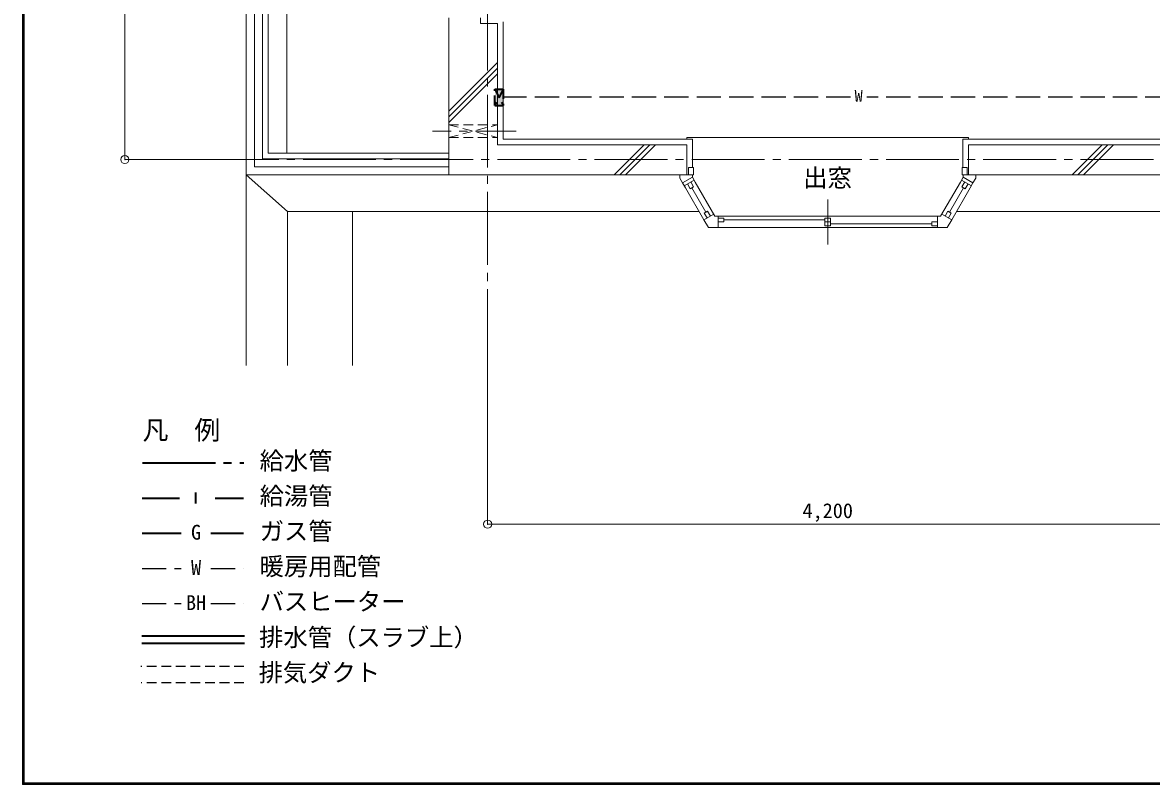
# Model space of a CAD drawing. Units: millimetres at full size, sheet at 1:50; details may follow other scales. Extents: x -9674 to 9699, y -6794 to 6791.
# Drawn here: x -9674 to -2704, y -6794 to -2093 of the extents above; entities that cross this region are included whole.
import ezdxf
from ezdxf.enums import TextEntityAlignment as Align

# ---------------------------------------------------------------- set-up
doc = ezdxf.new("R2010")
doc.units = ezdxf.units.MM
doc.header["$LTSCALE"] = 50
doc.header["$PDMODE"] = 32
doc.header["$PDSIZE"] = 50
for name, pattern in [('CHAIN1', [8, 5, -1, 1, -1]), ('CHAIN2', [12, 9, -1, 1, -1]), ('DASHED1', [1.8, 1.2, -0.6]), ('DASHED3', [4, 3, -1])]:
    doc.linetypes.add(name, pattern=pattern)
for name, color, linetype, lineweight in [('0-0_図面枠', 7, 'Continuous', 9), ('1-0_芯', 134, 'CHAIN2', 9), ('1-1_躯体', 134, 'Continuous', 9), ('1-3_建具', 134, 'Continuous', 9), ('1-6_ﾊﾞﾙｺﾆｰ・階段', 134, 'Continuous', 9), ('1-7_その他', 134, 'DASHED1', 9), ('1-8_ハッチ', 134, 'Continuous', 9), ('1-B_寸法', 134, 'Continuous', 9), ('2-0_芯', 3, 'Continuous', 35), ('2-2', 5, 'DASHED3', 25), ('2-9_金物', 1, 'CHAIN2', 35), ('2-A_文字', 6, 'Continuous', 35), ('2-C', 2, 'DASHED1', 25)]:
    doc.layers.add(name, color=color, linetype=linetype, lineweight=lineweight)
doc.layers.add('1-A_文字', color=134, linetype='Continuous')
doc.layers.add('2-F_補助線', color=7, linetype='Continuous')
doc.styles.add('ＭＳ ゴシック', font='')
doc.styles.get('ＭＳ ゴシック').set_extended_font_data('MS Gothic')

msp = doc.modelspace()

# ---------------------------------------------------------------- linework, layer by layer
at = {"layer": '0-0_図面枠'}
for p, q in [((-9673.92, 6791.43), (-9673.92, -6793.93)), ((-9672.16, 6789.66), (-9672.16, -6792.16)), ((-9670.4, 6787.9), (-9670.4, -6790.4)), ((-9668.64, -6788.64), (-9668.64, 6786.14)), ((-9666.87, 6784.38), (-9666.87, -6786.88)), ((-9665.11, 6782.61), (-9665.11, -6785.11)), ((-9663.35, 6780.85), (-9663.35, -6783.35)), ((-9673.92, -6793.93), (9698.92, -6793.93)), ((-9672.16, -6792.16), (9697.16, -6792.16)), ((-9670.4, -6790.4), (9695.4, -6790.4)), ((9693.64, -6788.64), (-9668.64, -6788.64)), ((-9666.87, -6786.88), (9691.87, -6786.88)), ((-9665.11, -6785.11), (9690.11, -6785.11)), ((-9663.35, -6783.35), (9688.35, -6783.35))]:
    msp.add_line(p, q, dxfattribs=at)
at = {"layer": '1-0_芯'}
for p, q in [((-6802.5, -4188.13), (-6802.5, 4241.87)), ((-8542.5, -2938.13), (8067.5, -2938.13))]:
    msp.add_line(p, q, dxfattribs=at)
at = {"layer": '1-1_躯体'}
for p, q in [((-7042.5, -3033.13), (-7042.5, -2063.13)), ((-6847.5, -2098.13), (-6847.5, -2063.13)), ((-6742.5, -2098.13), (-6847.5, -2098.13)), ((-6742.5, -2848.13), (-6742.5, -2098.13)), ((-6742.5, -2848.13), (-5572, -2848.13)), ((-5572, -3033.13), (-5572, -2848.13)), ((-3833, -3033.13), (-3833, -2848.13)), ((-3833, -2848.13), (-1602.5, -2848.13)), ((-7042.5, -3033.13), (-5572, -3033.13)), ((-3833, -3033.13), (-1567.5, -3033.13))]:
    msp.add_line(p, q, dxfattribs=at)
at = {"layer": '1-3_建具'}
for p, q in [((-5572, -2813.13), (-5572, -2803.13)), ((-3833, -2803.13), (-5572, -2803.13)), ((-3833, -2813.13), (-3833, -2803.13)), ((-5562.5, -2988.13), (-5562.5, -3033.13)), ((-3872.5, -2988.13), (-3842.5, -2988.13)), ((-3872.5, -2988.13), (-3872.5, -3033.13)), ((-5528.36, -3064.59), (-5588.98, -3099.59)), ((-5562.5, -3033.13), (-5532.5, -3033.13)), ((-5552.5, -3033.13), (-5537.5, -3033.13)), ((-5520.86, -3077.58), (-5538.36, -3047.27)), ((-3884.14, -3077.58), (-3866.64, -3047.27)), ((-3876.64, -3064.59), (-3816.02, -3099.59)), ((-3852.5, -3033.13), (-3867.5, -3033.13)), ((-3788.86, -3033.13), (-3866.64, -3033.13)), ((-3866.64, -3047.27), (-3866.64, -3033.13)), ((-3806.02, -3082.27), (-3866.64, -3047.27)), ((-5598.98, -3082.27), (-5581.48, -3112.58)), ((-5581.48, -3112.58), (-5467.42, -3310.14)), ((-5551.56, -3118.4), (-5569.06, -3088.09)), ((-5551.56, -3118.4), (-5530.78, -3106.4)), ((-5530.78, -3106.4), (-5548.28, -3076.09)), ((-5454.61, -3262.33), (-5541.17, -3112.4)), ((-5520.86, -3077.58), (-5399.3, -3288.13)), ((-3884.14, -3077.58), (-4005.7, -3288.13)), ((-3950.39, -3262.33), (-3863.83, -3112.4)), ((-3823.52, -3112.58), (-3937.58, -3310.14)), ((-3874.22, -3106.4), (-3856.72, -3076.09)), ((-3853.44, -3118.4), (-3874.22, -3106.4)), ((-3853.44, -3118.4), (-3835.94, -3088.09)), ((-3806.02, -3082.27), (-3823.52, -3112.58)), ((-4702.5, -3461.61), (-4702.5, -3184.65)), ((-5406.8, -3275.14), (-5467.42, -3310.14)), ((-5465, -3268.33), (-5447.5, -3298.64)), ((-3998.2, -3275.14), (-3937.58, -3310.14)), ((-3940, -3268.33), (-3957.5, -3298.64)), ((-5439.71, -3358.13), (-5467.42, -3310.14)), ((-5364.3, -3288.13), (-5399.3, -3288.13)), ((-5379.3, -3288.13), (-5379.3, -3358.13)), ((-5344.3, -3299.13), (-5379.3, -3299.13)), ((-5344.3, -3323.13), (-5379.3, -3323.13)), ((-5364.3, -3288.13), (-4040.7, -3288.13)), ((-5344.3, -3299.13), (-5344.3, -3323.13)), ((-4720, -3311.13), (-5344.3, -3311.13)), ((-4720, -3347.13), (-4720, -3299.13)), ((-4720, -3299.13), (-4685, -3299.13)), ((-4720, -3323.13), (-4685, -3323.13)), ((-4685, -3335.13), (-4060.7, -3335.13)), ((-4060.7, -3323.13), (-4060.7, -3347.13)), ((-4060.7, -3323.13), (-4025.7, -3323.13)), ((-4040.7, -3288.13), (-4005.7, -3288.13)), ((-4025.7, -3288.13), (-4025.7, -3358.13)), ((-3965.29, -3358.13), (-3937.58, -3310.14)), ((-5439.71, -3358.13), (-5364.3, -3358.13)), ((-5364.3, -3358.13), (-4040.7, -3358.13)), ((-4060.7, -3347.13), (-4025.7, -3347.13)), ((-3965.29, -3358.13), (-4040.7, -3358.13))]:
    msp.add_line(p, q, dxfattribs=at)
for points in [[(-5562.5, -2988.13), (-5532.5, -2988.13), (-5532.5, -3033.13)], [(-3842.5, -2988.13), (-3842.5, -3033.13), (-3872.5, -3033.13)], [(-5598.98, -3082.27), (-5616.14, -3052.55), (-5616.14, -3033.13)], [(-5598.98, -3082.27), (-5538.36, -3047.27), (-5538.36, -3033.13), (-5616.14, -3033.13)], [(-3806.02, -3082.27), (-3788.86, -3052.55), (-3788.86, -3033.13)], [(-5465, -3268.33), (-5444.22, -3256.33), (-5426.72, -3286.64)], [(-3940, -3268.33), (-3960.78, -3256.33), (-3978.28, -3286.64)], [(-4720, -3347.13), (-4685, -3347.13), (-4685, -3299.13)]]:
    msp.add_lwpolyline(points, dxfattribs=at)
at = {"layer": '1-6_ﾊﾞﾙｺﾆｰ・階段'}
for p, q in [((-8292.5, -3033.13), (-8292.5, 2865.87)), ((-8242.5, -2983.13), (-8242.5, 2850.76)), ((-8192.5, -2933.13), (-8192.5, 2835.66)), ((-8042.5, -2898.13), (-8042.5, 2791.87)), ((-8157.5, -2898.13), (-8157.5, -908.13)), ((-7042.5, -2898.13), (-8157.5, -2898.13)), ((-7042.5, -2983.13), (-8242.5, -2983.13)), ((-7042.5, -2933.13), (-8192.5, -2933.13)), ((-7042.5, -3033.13), (-8292.5, -3033.13)), ((-8292.5, -3033.13), (-8292.5, -4209.08)), ((-8037.5, -3258.13), (-8037.5, -4209.08)), ((-7637.5, -3258.13), (-7637.5, -4209.08)), ((-3907.55, -3258.13), (-1652.5, -3258.13))]:
    msp.add_line(p, q, dxfattribs=at)
msp.add_lwpolyline([(-8292.5, -3033.13), (-8037.5, -3258.13), (-5497.45, -3258.13)], dxfattribs=at)
at = {"layer": '1-7_その他', "linetype": 'CHAIN1'}
msp.add_line((-6627.5, -2763.13), (-7142.5, -2763.13), dxfattribs=at)
at = {"layer": '1-7_その他'}
for p, q in [((-7042.5, -2723.13), (-6742.5, -2803.13)), ((-7042.5, -2723.13), (-6742.5, -2723.13)), ((-7042.5, -2803.13), (-6742.5, -2723.13)), ((-7042.5, -2803.13), (-6742.5, -2803.13))]:
    msp.add_line(p, q, dxfattribs=at)
at = {"layer": '1-8_ハッチ'}
for p, q in [((-6707.5, -2813.13), (-6707.5, -2088.13)), ((-7042.5, -2639.5), (-6742.5, -2339.5)), ((-7042.5, -2674.86), (-6742.5, -2374.86)), ((-7042.5, -2710.21), (-6742.5, -2410.21)), ((-6707.5, -2813.13), (-5537, -2813.13)), ((-6021.91, -3033.13), (-5836.91, -2848.13)), ((-5986.56, -3033.13), (-5801.56, -2848.13)), ((-5951.2, -3033.13), (-5766.2, -2848.13)), ((-5537, -2988.13), (-5537, -2813.13)), ((-3868, -2988.13), (-3868, -2813.13)), ((-3868, -2813.13), (-1597.5, -2813.13)), ((-3193.49, -3033.13), (-3008.49, -2848.13)), ((-3158.13, -3033.13), (-2973.13, -2848.13)), ((-3122.78, -3033.13), (-2937.78, -2848.13))]:
    msp.add_line(p, q, dxfattribs=at)
at = {"layer": '1-B_寸法'}
for p, q in [((-9042.5, -2938.13), (-9042.5, -138.13)), ((-9042.5, -2938.13), (-8542.5, -2938.13)), ((-6802.5, -5188.13), (-6802.5, -4188.13)), ((-6802.5, -5188.13), (-2602.5, -5188.13))]:
    msp.add_line(p, q, dxfattribs=at)
for p in [(-9042.5, -2938.13), (-6802.5, -5188.13)]:
    msp.add_point(p, dxfattribs=at)
at = {"layer": '2-0_芯'}
for p, q in [((-8938.03, -5876.3), (-8303.88, -5876.3)), ((-8938.03, -5922.12), (-8303.88, -5922.12))]:
    msp.add_line(p, q, dxfattribs=at)
at = {"layer": '2-2', "color": 4, "linetype": 'DASHED1', "lineweight": 35}
for p, q in [((-6707.5, -2504.01), (-6757.5, -2604.01)), ((-6757.5, -2504.01), (-6707.5, -2604.01)), ((-6757.5, -2604.01), (-6757.5, -2504.01)), ((-6757.5, -2504.01), (-6707.5, -2504.01)), ((-6707.5, -2504.01), (-6707.5, -2604.01)), ((-6757.5, -2604.01), (-6707.5, -2604.01))]:
    msp.add_line(p, q, dxfattribs=at)
at = {"layer": '2-2'}
for p, q in [((-4561.96, -2554.01), (-6707.5, -2554.01)), ((-1992.3, -2554.01), (-4461.96, -2554.01)), ((-8936.39, -5461.4), (-8694.52, -5461.4)), ((-8510.6, -5461.4), (-8310.08, -5461.4)), ((-8936.39, -5678.61), (-8694.52, -5678.61)), ((-8510.6, -5678.61), (-8310.08, -5678.61))]:
    msp.add_line(p, q, dxfattribs=at)
at = {"layer": '2-2', "color": 4, "linetype": 'Continuous', "lineweight": 35}
for p, q in [((-8936.39, -5244.2), (-8694.52, -5244.2)), ((-8510.6, -5244.2), (-8310.08, -5244.2))]:
    msp.add_line(p, q, dxfattribs=at)
at = {"layer": '2-2', "color": 150}
msp.add_solid([(-6757.5, -2504.01), (-6757.5, -2604.01), (-6707.5, -2504.01), (-6707.5, -2604.01)], dxfattribs=at)
at = {"layer": '2-9_金物'}
msp.add_line((-8933.22, -4809.79), (-8307.58, -4809.79), dxfattribs=at)
at = {"layer": '2-A_文字'}
for p, q in [((-8603.97, -5061.41), (-8603.97, -4992.58)), ((-8936.39, -5026.99), (-8705.48, -5026.99)), ((-8483.97, -5026.99), (-8310.08, -5026.99))]:
    msp.add_line(p, q, dxfattribs=at)
at = {"layer": '2-C'}
for p, q in [((-8307.14, -6066.41), (-8944.46, -6066.41)), ((-8307.14, -6166.41), (-8942.19, -6166.41))]:
    msp.add_line(p, q, dxfattribs=at)

# ---------------------------------------------------------------- texts
at = {"layer": '1-A_文字', "style": 'ＭＳ ゴシック'}
msp.add_text('出窓', height=110, dxfattribs=at).set_placement((-4854.03, -3139.38), align=Align.BOTTOM_LEFT)
at = {"layer": '1-B_寸法', "style": 'ＭＳ ゴシック'}
msp.add_text('4,200', height=91.64, dxfattribs=at).set_placement((-4858.75, -5178.13), align=Align.BOTTOM_LEFT)
at = {"layer": '2-2', "color": 7, "style": 'ＭＳ ゴシック'}
for s, height, p in [('W', 73.31, (-4536.96, -2604.01)), ('G', 91.64, (-8633.81, -5311.22)), ('W', 91.64, (-8633.81, -5528.43)), ('BH', 91.64, (-8665.06, -5745.63))]:
    msp.add_text(s, height=height, dxfattribs=at).set_placement(p, align=Align.BOTTOM_LEFT)
at = {"layer": '2-F_補助線', "style": 'ＭＳ ゴシック'}
for s, height, p in [('凡\u3000例', 117.3, (-8933.22, -4701.51)), ('給水管', 110, (-8210.36, -4884.79)), ('給湯管', 110, (-8210.36, -5101.99)), ('ガス管', 110, (-8210.36, -5319.2)), ('暖房用配管', 110, (-8210.36, -5536.4)), ('バスヒーター', 110, (-8210.36, -5753.61)), ('排水管（スラブ上）', 110, (-8213.53, -5974.21)), ('排気ダクト', 110, (-8216.69, -6191.41))]:
    msp.add_text(s, height=height, dxfattribs=at).set_placement(p, align=Align.BOTTOM_LEFT)

doc.saveas('drawing.dxf')
